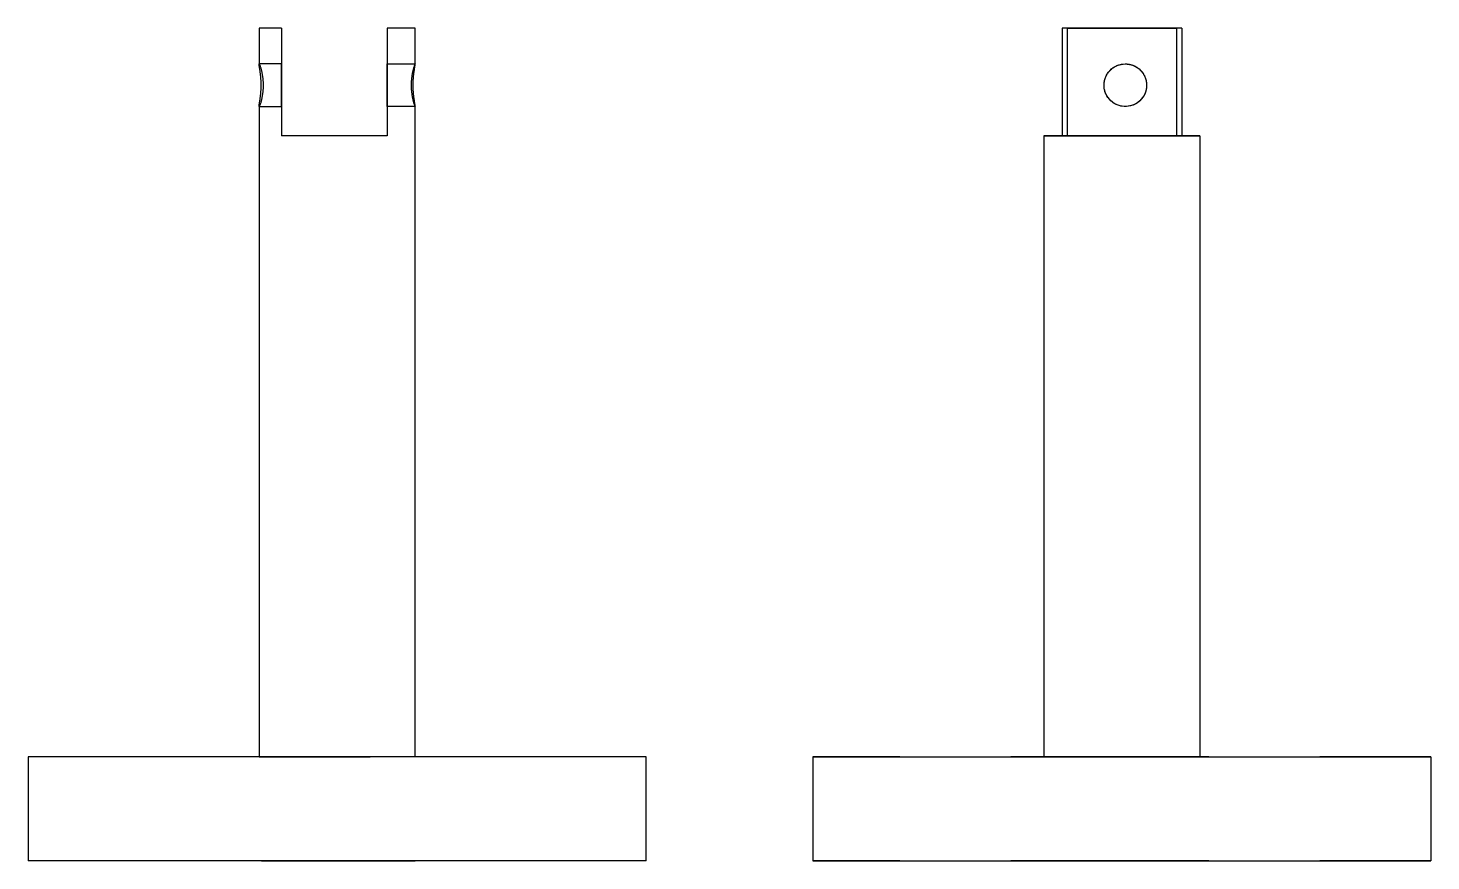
# Model space of a CAD drawing. Extents: x 0 to 1.26, y 0 to 1.46.
# Drawn here: x 0 to 1.264, y 0.707 to 1.457 of the extents above; entities that cross this region are included whole.
import ezdxf

# ---------------------------------------------------------------- set-up
doc = ezdxf.new("R2010")
doc.units = 0
doc.linetypes.add('HIDDEN', pattern=[0.037501, 0.025013, -0.012488])
for name, color, linetype in [('FRONT', 7, 'CONTINUOUS'), ('FRONT_HID', 7, 'HIDDEN'), ('LEFT', 7, 'CONTINUOUS'), ('LEFT_HID', 7, 'HIDDEN')]:
    doc.layers.add(name, color=color, linetype=linetype)

msp = doc.modelspace()

# ---------------------------------------------------------------- linework, layer by layer
at = {"layer": 'FRONT'}
for p, q in [((0.228164, 1.456655), (0.208101, 1.456655)), ((0.208101, 1.456655), (0.208101, 1.42411)), ((0.228164, 1.456655), (0.228164, 1.359749)), ((0.323579, 1.456655), (0.323579, 1.359749)), ((0.348726, 1.456655), (0.323579, 1.456655)), ((0.348726, 1.42411), (0.348726, 1.456655)), ((0.208148, 1.423508), (0.208101, 1.42411)), ((0.208227, 1.422908), (0.208148, 1.423508)), ((0.208318, 1.422311), (0.208227, 1.422908)), ((0.208412, 1.421714), (0.208318, 1.422311)), ((0.208508, 1.421117), (0.208412, 1.421714)), ((0.208604, 1.42052), (0.208508, 1.421117)), ((0.208699, 1.419923), (0.208604, 1.42052)), ((0.208792, 1.419326), (0.208699, 1.419923)), ((0.208883, 1.418729), (0.208792, 1.419326)), ((0.208971, 1.418131), (0.208883, 1.418729)), ((0.209056, 1.417532), (0.208971, 1.418131)), ((0.209138, 1.416934), (0.209056, 1.417532)), ((0.209217, 1.416334), (0.209138, 1.416934)), ((0.209293, 1.415735), (0.209217, 1.416334)), ((0.209365, 1.415135), (0.209293, 1.415735)), ((0.228164, 1.386004), (0.228164, 1.424367)), ((0.347463, 1.415135), (0.347535, 1.415735)), ((0.347535, 1.415735), (0.34761, 1.416334)), ((0.34761, 1.416334), (0.347689, 1.416934)), ((0.347689, 1.416934), (0.347772, 1.417532)), ((0.347772, 1.417532), (0.347857, 1.418131)), ((0.347857, 1.418131), (0.347945, 1.418729)), ((0.347945, 1.418729), (0.348036, 1.419326)), ((0.348036, 1.419326), (0.348129, 1.419923)), ((0.348129, 1.419923), (0.348224, 1.42052)), ((0.348224, 1.42052), (0.34832, 1.421117)), ((0.34832, 1.421117), (0.348416, 1.421714)), ((0.348416, 1.421714), (0.34851, 1.422311)), ((0.34851, 1.422311), (0.3486, 1.422908)), ((0.3486, 1.422908), (0.34868, 1.423508)), ((0.34868, 1.423508), (0.348726, 1.42411)), ((0.209433, 1.414534), (0.209365, 1.415135)), ((0.209497, 1.413933), (0.209433, 1.414534)), ((0.209557, 1.413332), (0.209497, 1.413933)), ((0.209614, 1.41273), (0.209557, 1.413332)), ((0.209666, 1.412128), (0.209614, 1.41273)), ((0.209714, 1.411525), (0.209666, 1.412128)), ((0.209758, 1.410923), (0.209714, 1.411525)), ((0.209798, 1.410319), (0.209758, 1.410923)), ((0.209833, 1.409716), (0.209798, 1.410319)), ((0.209864, 1.409112), (0.209833, 1.409716)), ((0.209891, 1.408509), (0.209864, 1.409112)), ((0.209913, 1.407905), (0.209891, 1.408509)), ((0.209931, 1.407301), (0.209913, 1.407905)), ((0.209913, 1.402466), (0.209931, 1.40307)), ((0.209944, 1.406696), (0.209931, 1.407301)), ((0.209931, 1.40307), (0.209944, 1.403674)), ((0.209953, 1.406092), (0.209944, 1.406696)), ((0.209944, 1.403674), (0.209953, 1.404279)), ((0.209957, 1.405488), (0.209953, 1.406092)), ((0.209953, 1.404279), (0.209957, 1.404883)), ((0.209957, 1.404883), (0.209957, 1.405488)), ((0.34687, 1.405488), (0.346875, 1.406092)), ((0.34687, 1.404883), (0.34687, 1.405488)), ((0.346875, 1.404279), (0.34687, 1.404883)), ((0.346875, 1.406092), (0.346884, 1.406696)), ((0.346884, 1.403674), (0.346875, 1.404279)), ((0.346884, 1.406696), (0.346897, 1.407301)), ((0.346897, 1.40307), (0.346884, 1.403674)), ((0.346897, 1.407301), (0.346915, 1.407905)), ((0.346915, 1.402466), (0.346897, 1.40307)), ((0.346915, 1.407905), (0.346937, 1.408509)), ((0.346937, 1.408509), (0.346964, 1.409112)), ((0.346964, 1.409112), (0.346995, 1.409716)), ((0.346995, 1.409716), (0.34703, 1.410319)), ((0.34703, 1.410319), (0.34707, 1.410923)), ((0.34707, 1.410923), (0.347114, 1.411525)), ((0.347114, 1.411525), (0.347162, 1.412128)), ((0.347162, 1.412128), (0.347214, 1.41273)), ((0.347214, 1.41273), (0.34727, 1.413332)), ((0.34727, 1.413332), (0.347331, 1.413933)), ((0.347331, 1.413933), (0.347395, 1.414534)), ((0.347395, 1.414534), (0.347463, 1.415135)), ((0.208604, 1.38985), (0.208699, 1.390447)), ((0.208699, 1.390447), (0.208792, 1.391044)), ((0.208792, 1.391044), (0.208883, 1.391642)), ((0.208883, 1.391642), (0.208971, 1.39224)), ((0.208971, 1.39224), (0.209056, 1.392838)), ((0.209056, 1.392838), (0.209138, 1.393437)), ((0.209138, 1.393437), (0.209217, 1.394036)), ((0.209217, 1.394036), (0.209293, 1.394636)), ((0.209293, 1.394636), (0.209365, 1.395236)), ((0.209365, 1.395236), (0.209433, 1.395837)), ((0.209433, 1.395837), (0.209497, 1.396438)), ((0.209497, 1.396438), (0.209557, 1.397039)), ((0.209557, 1.397039), (0.209614, 1.397641)), ((0.209614, 1.397641), (0.209666, 1.398243)), ((0.209666, 1.398243), (0.209714, 1.398845)), ((0.209714, 1.398845), (0.209758, 1.399448)), ((0.209758, 1.399448), (0.209798, 1.400051)), ((0.209798, 1.400051), (0.209833, 1.400655)), ((0.209833, 1.400655), (0.209864, 1.401258)), ((0.209864, 1.401258), (0.209891, 1.401862)), ((0.209891, 1.401862), (0.209913, 1.402466)), ((0.346937, 1.401862), (0.346915, 1.402466)), ((0.346964, 1.401258), (0.346937, 1.401862)), ((0.346995, 1.400655), (0.346964, 1.401258)), ((0.34703, 1.400051), (0.346995, 1.400655)), ((0.34707, 1.399448), (0.34703, 1.400051)), ((0.347114, 1.398845), (0.34707, 1.399448)), ((0.347162, 1.398243), (0.347114, 1.398845)), ((0.347214, 1.397641), (0.347162, 1.398243)), ((0.34727, 1.397039), (0.347214, 1.397641)), ((0.347331, 1.396438), (0.34727, 1.397039)), ((0.347395, 1.395837), (0.347331, 1.396438)), ((0.347463, 1.395236), (0.347395, 1.395837)), ((0.347535, 1.394636), (0.347463, 1.395236)), ((0.34761, 1.394036), (0.347535, 1.394636)), ((0.347689, 1.393437), (0.34761, 1.394036)), ((0.347772, 1.392838), (0.347689, 1.393437)), ((0.347857, 1.39224), (0.347772, 1.392838)), ((0.347945, 1.391642), (0.347857, 1.39224)), ((0.348036, 1.391044), (0.347945, 1.391642)), ((0.348129, 1.390447), (0.348036, 1.391044)), ((0.348224, 1.38985), (0.348129, 1.390447)), ((0.208101, 1.386261), (0.208148, 1.386863)), ((0.208101, 1.386261), (0.208101, 0.800405)), ((0.208148, 1.386863), (0.208227, 1.387462)), ((0.208227, 1.387462), (0.208318, 1.38806)), ((0.208318, 1.38806), (0.208412, 1.388657)), ((0.208412, 1.388657), (0.208508, 1.389254)), ((0.208508, 1.389254), (0.208604, 1.38985)), ((0.228164, 1.386004), (0.228164, 1.359749)), ((0.34832, 1.389254), (0.348224, 1.38985)), ((0.348416, 1.388657), (0.34832, 1.389254)), ((0.34851, 1.38806), (0.348416, 1.388657)), ((0.3486, 1.387462), (0.34851, 1.38806)), ((0.34868, 1.386863), (0.3486, 1.387462)), ((0.348726, 1.386261), (0.34868, 1.386863)), ((0.348726, 0.800405), (0.348726, 1.386261)), ((0.323579, 1.359749), (0.228164, 1.359749)), ((0.556828, 0.800405), (0, 0.800405)), ((0, 0.800405), (0, 0.706655)), ((0.556828, 0.706655), (0.556828, 0.800405)), ((0.556828, 0.706655), (0, 0.706655))]:
    msp.add_line(p, q, dxfattribs=at)
at = {"layer": 'FRONT_HID', "linetype": 'HIDDEN'}
for p, q in [((0.228164, 1.456655), (0.228164, 1.386004)), ((0.208101, 1.42411), (0.208171, 1.424367)), ((0.208171, 1.424367), (0.208506, 1.423855)), ((0.228164, 1.424367), (0.208171, 1.424367)), ((0.208506, 1.423855), (0.208746, 1.423278)), ((0.208746, 1.423278), (0.208962, 1.422692)), ((0.208962, 1.422692), (0.209164, 1.422101)), ((0.209164, 1.422101), (0.209353, 1.421506)), ((0.209353, 1.421506), (0.209534, 1.420908)), ((0.209534, 1.420908), (0.209705, 1.420307)), ((0.209705, 1.420307), (0.209869, 1.419704)), ((0.209869, 1.419704), (0.210025, 1.4191)), ((0.210025, 1.4191), (0.210174, 1.418493)), ((0.210174, 1.418493), (0.210316, 1.417885)), ((0.210316, 1.417885), (0.210451, 1.417275)), ((0.210451, 1.417275), (0.210579, 1.416663)), ((0.210579, 1.416663), (0.2107, 1.416051)), ((0.2107, 1.416051), (0.210815, 1.415437)), ((0.210815, 1.415437), (0.210922, 1.414821)), ((0.323579, 1.424367), (0.348657, 1.424367)), ((0.323579, 1.424367), (0.323579, 1.386004)), ((0.323579, 1.386004), (0.323579, 1.424367)), ((0.346013, 1.415437), (0.345905, 1.414821)), ((0.346128, 1.416051), (0.346013, 1.415437)), ((0.346249, 1.416663), (0.346128, 1.416051)), ((0.346377, 1.417275), (0.346249, 1.416663)), ((0.346512, 1.417885), (0.346377, 1.417275)), ((0.346654, 1.418493), (0.346512, 1.417885)), ((0.346803, 1.4191), (0.346654, 1.418493)), ((0.346959, 1.419704), (0.346803, 1.4191)), ((0.347122, 1.420307), (0.346959, 1.419704)), ((0.347294, 1.420908), (0.347122, 1.420307)), ((0.347474, 1.421506), (0.347294, 1.420908)), ((0.347664, 1.422101), (0.347474, 1.421506)), ((0.347865, 1.422692), (0.347664, 1.422101)), ((0.348081, 1.423278), (0.347865, 1.422692)), ((0.348321, 1.423855), (0.348081, 1.423278)), ((0.348657, 1.424367), (0.348321, 1.423855)), ((0.348726, 1.42411), (0.348657, 1.424367)), ((0.210922, 1.414821), (0.211024, 1.414205)), ((0.211024, 1.414205), (0.211118, 1.413588)), ((0.211118, 1.413588), (0.211206, 1.412969)), ((0.211206, 1.412969), (0.211287, 1.41235)), ((0.211287, 1.41235), (0.211362, 1.41173)), ((0.211362, 1.41173), (0.211429, 1.411109)), ((0.211429, 1.411109), (0.21149, 1.410487)), ((0.21149, 1.410487), (0.211545, 1.409865)), ((0.211545, 1.409865), (0.211592, 1.409242)), ((0.211592, 1.409242), (0.211633, 1.408619)), ((0.211633, 1.408619), (0.211667, 1.407995)), ((0.211667, 1.407995), (0.211694, 1.407371)), ((0.211694, 1.403), (0.211667, 1.402376)), ((0.211694, 1.407371), (0.211714, 1.406747)), ((0.211714, 1.403624), (0.211694, 1.403)), ((0.211714, 1.406747), (0.211728, 1.406122)), ((0.211728, 1.404248), (0.211714, 1.403624)), ((0.211728, 1.406122), (0.211735, 1.405498)), ((0.211735, 1.404873), (0.211728, 1.404248)), ((0.211735, 1.405498), (0.211735, 1.404873)), ((0.3451, 1.406122), (0.345093, 1.405498)), ((0.345093, 1.405498), (0.345093, 1.404873)), ((0.345093, 1.404873), (0.3451, 1.404248)), ((0.345113, 1.406747), (0.3451, 1.406122)), ((0.3451, 1.404248), (0.345113, 1.403624)), ((0.345134, 1.407371), (0.345113, 1.406747)), ((0.345113, 1.403624), (0.345134, 1.403)), ((0.345161, 1.407995), (0.345134, 1.407371)), ((0.345134, 1.403), (0.345161, 1.402376)), ((0.345195, 1.408619), (0.345161, 1.407995)), ((0.345236, 1.409242), (0.345195, 1.408619)), ((0.345283, 1.409865), (0.345236, 1.409242)), ((0.345337, 1.410487), (0.345283, 1.409865)), ((0.345398, 1.411109), (0.345337, 1.410487)), ((0.345466, 1.41173), (0.345398, 1.411109)), ((0.345541, 1.41235), (0.345466, 1.41173)), ((0.345622, 1.412969), (0.345541, 1.41235)), ((0.34571, 1.413588), (0.345622, 1.412969)), ((0.345804, 1.414205), (0.34571, 1.413588)), ((0.345905, 1.414821), (0.345804, 1.414205)), ((0.209705, 1.390064), (0.209534, 1.389463)), ((0.209869, 1.390666), (0.209705, 1.390064)), ((0.210025, 1.391271), (0.209869, 1.390666)), ((0.210174, 1.391878), (0.210025, 1.391271)), ((0.210316, 1.392486), (0.210174, 1.391878)), ((0.210451, 1.393096), (0.210316, 1.392486)), ((0.210579, 1.393707), (0.210451, 1.393096)), ((0.2107, 1.39432), (0.210579, 1.393707)), ((0.210815, 1.394934), (0.2107, 1.39432)), ((0.210922, 1.395549), (0.210815, 1.394934)), ((0.211024, 1.396166), (0.210922, 1.395549)), ((0.211118, 1.396783), (0.211024, 1.396166)), ((0.211206, 1.397402), (0.211118, 1.396783)), ((0.211287, 1.398021), (0.211206, 1.397402)), ((0.211362, 1.398641), (0.211287, 1.398021)), ((0.211429, 1.399262), (0.211362, 1.398641)), ((0.21149, 1.399884), (0.211429, 1.399262)), ((0.211545, 1.400506), (0.21149, 1.399884)), ((0.211592, 1.401129), (0.211545, 1.400506)), ((0.211633, 1.401752), (0.211592, 1.401129)), ((0.211667, 1.402376), (0.211633, 1.401752)), ((0.345161, 1.402376), (0.345195, 1.401752)), ((0.345195, 1.401752), (0.345236, 1.401129)), ((0.345236, 1.401129), (0.345283, 1.400506)), ((0.345283, 1.400506), (0.345337, 1.399884)), ((0.345337, 1.399884), (0.345398, 1.399262)), ((0.345398, 1.399262), (0.345466, 1.398641)), ((0.345466, 1.398641), (0.345541, 1.398021)), ((0.345541, 1.398021), (0.345622, 1.397402)), ((0.345622, 1.397402), (0.34571, 1.396783)), ((0.34571, 1.396783), (0.345804, 1.396166)), ((0.345804, 1.396166), (0.345905, 1.395549)), ((0.345905, 1.395549), (0.346013, 1.394934)), ((0.346013, 1.394934), (0.346128, 1.39432)), ((0.346128, 1.39432), (0.346249, 1.393707)), ((0.346249, 1.393707), (0.346377, 1.393096)), ((0.346377, 1.393096), (0.346512, 1.392486)), ((0.346512, 1.392486), (0.346654, 1.391878)), ((0.346654, 1.391878), (0.346803, 1.391271)), ((0.346803, 1.391271), (0.346959, 1.390666)), ((0.346959, 1.390666), (0.347122, 1.390064)), ((0.347122, 1.390064), (0.347294, 1.389463)), ((0.208171, 1.386004), (0.208101, 1.386261)), ((0.208506, 1.386516), (0.208171, 1.386004)), ((0.208171, 1.386004), (0.228164, 1.386004)), ((0.208746, 1.387092), (0.208506, 1.386516)), ((0.208962, 1.387679), (0.208746, 1.387092)), ((0.209164, 1.38827), (0.208962, 1.387679)), ((0.209353, 1.388865), (0.209164, 1.38827)), ((0.209534, 1.389463), (0.209353, 1.388865)), ((0.348657, 1.386004), (0.323579, 1.386004)), ((0.347294, 1.389463), (0.347474, 1.388865)), ((0.347474, 1.388865), (0.347664, 1.38827)), ((0.347664, 1.38827), (0.347865, 1.387679)), ((0.347865, 1.387679), (0.348081, 1.387092)), ((0.348081, 1.387092), (0.348321, 1.386516)), ((0.348321, 1.386516), (0.348657, 1.386004)), ((0.348657, 1.386004), (0.348726, 1.386261)), ((0.348726, 0.800405), (0.208101, 0.800405)), ((0.208101, 0.800405), (0.348726, 0.800405)), ((0.214798, 0.706655), (0.210334, 0.706655)), ((0.210334, 0.706655), (0.214798, 0.706655)), ((0.219262, 0.706655), (0.214798, 0.706655)), ((0.214798, 0.706655), (0.219262, 0.706655)), ((0.223726, 0.706655), (0.219262, 0.706655)), ((0.219262, 0.706655), (0.223726, 0.706655)), ((0.228191, 0.706655), (0.223726, 0.706655)), ((0.223726, 0.706655), (0.228191, 0.706655)), ((0.232655, 0.706655), (0.228191, 0.706655)), ((0.228191, 0.706655), (0.232655, 0.706655)), ((0.237119, 0.706655), (0.232655, 0.706655)), ((0.232655, 0.706655), (0.237119, 0.706655)), ((0.241584, 0.706655), (0.237119, 0.706655)), ((0.237119, 0.706655), (0.241584, 0.706655)), ((0.246048, 0.706655), (0.241584, 0.706655)), ((0.241584, 0.706655), (0.246048, 0.706655)), ((0.250512, 0.706655), (0.246048, 0.706655)), ((0.246048, 0.706655), (0.250512, 0.706655)), ((0.254976, 0.706655), (0.250512, 0.706655)), ((0.250512, 0.706655), (0.254976, 0.706655)), ((0.259441, 0.706655), (0.254976, 0.706655)), ((0.254976, 0.706655), (0.259441, 0.706655)), ((0.263905, 0.706655), (0.259441, 0.706655)), ((0.259441, 0.706655), (0.263905, 0.706655)), ((0.268369, 0.706655), (0.263905, 0.706655)), ((0.263905, 0.706655), (0.268369, 0.706655)), ((0.272834, 0.706655), (0.268369, 0.706655)), ((0.268369, 0.706655), (0.272834, 0.706655)), ((0.277298, 0.706655), (0.272834, 0.706655)), ((0.272834, 0.706655), (0.277298, 0.706655)), ((0.281762, 0.706655), (0.277298, 0.706655)), ((0.277298, 0.706655), (0.281762, 0.706655)), ((0.286226, 0.706655), (0.281762, 0.706655)), ((0.281762, 0.706655), (0.286226, 0.706655)), ((0.290691, 0.706655), (0.286226, 0.706655)), ((0.286226, 0.706655), (0.290691, 0.706655)), ((0.295155, 0.706655), (0.290691, 0.706655)), ((0.290691, 0.706655), (0.295155, 0.706655)), ((0.299619, 0.706655), (0.295155, 0.706655)), ((0.295155, 0.706655), (0.299619, 0.706655)), ((0.304084, 0.706655), (0.299619, 0.706655)), ((0.299619, 0.706655), (0.304084, 0.706655)), ((0.308548, 0.706655), (0.304084, 0.706655)), ((0.304084, 0.706655), (0.308548, 0.706655)), ((0.313012, 0.706655), (0.308548, 0.706655)), ((0.308548, 0.706655), (0.313012, 0.706655)), ((0.317476, 0.706655), (0.313012, 0.706655)), ((0.313012, 0.706655), (0.317476, 0.706655)), ((0.321941, 0.706655), (0.317476, 0.706655)), ((0.317476, 0.706655), (0.321941, 0.706655)), ((0.326405, 0.706655), (0.321941, 0.706655)), ((0.321941, 0.706655), (0.326405, 0.706655)), ((0.330869, 0.706655), (0.326405, 0.706655)), ((0.326405, 0.706655), (0.330869, 0.706655)), ((0.335334, 0.706655), (0.330869, 0.706655)), ((0.330869, 0.706655), (0.335334, 0.706655)), ((0.339798, 0.706655), (0.335334, 0.706655)), ((0.335334, 0.706655), (0.339798, 0.706655)), ((0.344262, 0.706655), (0.339798, 0.706655)), ((0.339798, 0.706655), (0.344262, 0.706655)), ((0.348726, 0.706655), (0.344262, 0.706655)), ((0.344262, 0.706655), (0.348726, 0.706655))]:
    msp.add_line(p, q, dxfattribs=at)
at = {"layer": 'LEFT'}
for p, q in [((0.931354, 1.456655), (0.931354, 1.359749)), ((0.93606, 1.456655), (0.931354, 1.456655)), ((0.93606, 1.456655), (1.034423, 1.456655)), ((0.93606, 1.456655), (0.93606, 1.359749)), ((1.034423, 1.456655), (1.034423, 1.359749)), ((1.03913, 1.456655), (1.034423, 1.456655)), ((1.03913, 1.456655), (1.03913, 1.359749)), ((0.971303, 1.413936), (0.97226, 1.415592)), ((0.971969, 1.415127), (0.972426, 1.415845)), ((0.97226, 1.415592), (0.973376, 1.417145)), ((0.972426, 1.415845), (0.972914, 1.416542)), ((0.972914, 1.416542), (0.973433, 1.417216)), ((0.973376, 1.417145), (0.974641, 1.418579)), ((0.973433, 1.417216), (0.973981, 1.417866)), ((0.973981, 1.417866), (0.974557, 1.418492)), ((0.974557, 1.418492), (0.975161, 1.419092)), ((0.974641, 1.418579), (0.976043, 1.419879)), ((0.975161, 1.419092), (0.975791, 1.419664)), ((0.975791, 1.419664), (0.976445, 1.420208)), ((0.976043, 1.419879), (0.977567, 1.421034)), ((0.976445, 1.420208), (0.977123, 1.420722)), ((0.977123, 1.420722), (0.977823, 1.421205)), ((0.977567, 1.421034), (0.979199, 1.422031)), ((0.977823, 1.421205), (0.978543, 1.421657)), ((0.978543, 1.421657), (0.979284, 1.422077)), ((0.979199, 1.422031), (0.980922, 1.422861)), ((0.979284, 1.422077), (0.980041, 1.422463)), ((0.980041, 1.422463), (0.980816, 1.422816)), ((0.980816, 1.422816), (0.981605, 1.423134)), ((0.980922, 1.422861), (0.982719, 1.423515)), ((0.981605, 1.423134), (0.982408, 1.423416)), ((0.982408, 1.423416), (0.983222, 1.423663)), ((0.982719, 1.423515), (0.984572, 1.423987)), ((0.983222, 1.423663), (0.984046, 1.423873)), ((0.984046, 1.423873), (0.984879, 1.424046)), ((0.984572, 1.423987), (0.986463, 1.424272)), ((0.986463, 1.424272), (0.988373, 1.424367)), ((0.988373, 1.424367), (0.990283, 1.424272)), ((0.990283, 1.424272), (0.992174, 1.423987)), ((0.992174, 1.423987), (0.994027, 1.423515)), ((0.994027, 1.423515), (0.995824, 1.422861)), ((0.995824, 1.422861), (0.997547, 1.422031)), ((0.997547, 1.422031), (0.999178, 1.421034)), ((0.999178, 1.421034), (1.000703, 1.419879)), ((1.000703, 1.419879), (1.002104, 1.418579)), ((1.002104, 1.418579), (1.00337, 1.417145)), ((1.00337, 1.417145), (1.004486, 1.415592)), ((1.004486, 1.415592), (1.005442, 1.413936)), ((0.969193, 1.405427), (0.969222, 1.406277)), ((0.969201, 1.404576), (0.969193, 1.405427)), ((0.969197, 1.404707), (0.969245, 1.406619)), ((0.96934, 1.4028), (0.969197, 1.404707)), ((0.969247, 1.403726), (0.969201, 1.404576)), ((0.969222, 1.406277), (0.969289, 1.407125)), ((0.969245, 1.406619), (0.969482, 1.408516)), ((0.96933, 1.40288), (0.969247, 1.403726)), ((0.969289, 1.407125), (0.969394, 1.407969)), ((0.969451, 1.402038), (0.96933, 1.40288)), ((0.969672, 1.400917), (0.96934, 1.4028)), ((0.969394, 1.407969), (0.969536, 1.408808)), ((0.969482, 1.408516), (0.969908, 1.410381)), ((0.969536, 1.408808), (0.969715, 1.40964)), ((0.969715, 1.40964), (0.969931, 1.410463)), ((0.969908, 1.410381), (0.970517, 1.412193)), ((0.969931, 1.410463), (0.970183, 1.411275)), ((0.970183, 1.411275), (0.970471, 1.412076)), ((0.970471, 1.412076), (0.970795, 1.412863)), ((0.970517, 1.412193), (0.971303, 1.413936)), ((0.970795, 1.412863), (0.971152, 1.413635)), ((0.971152, 1.413635), (0.971544, 1.41439)), ((0.971544, 1.41439), (0.971969, 1.415127)), ((1.005442, 1.413936), (1.006229, 1.412193)), ((1.006229, 1.412193), (1.006838, 1.410381)), ((1.006838, 1.410381), (1.007263, 1.408516)), ((1.007406, 1.4028), (1.007074, 1.400917)), ((1.007263, 1.408516), (1.007501, 1.406619)), ((1.007335, 1.408081), (1.007551, 1.404791)), ((1.007549, 1.404707), (1.007406, 1.4028)), ((1.007501, 1.406619), (1.007549, 1.404707)), ((0.969609, 1.401202), (0.969451, 1.402038)), ((0.969804, 1.400374), (0.969609, 1.401202)), ((0.97019, 1.399076), (0.969672, 1.400917)), ((0.970036, 1.399555), (0.969804, 1.400374)), ((0.970304, 1.398747), (0.970036, 1.399555)), ((0.970888, 1.397296), (0.97019, 1.399076)), ((0.970607, 1.397953), (0.970304, 1.398747)), ((0.970945, 1.397172), (0.970607, 1.397953)), ((0.971761, 1.395594), (0.970888, 1.397296)), ((0.971318, 1.396407), (0.970945, 1.397172)), ((0.971724, 1.395659), (0.971318, 1.396407)), ((0.972162, 1.39493), (0.971724, 1.395659)), ((0.972798, 1.393988), (0.971761, 1.395594)), ((0.972633, 1.394222), (0.972162, 1.39493)), ((0.973135, 1.393535), (0.972633, 1.394222)), ((0.973991, 1.392493), (0.972798, 1.393988)), ((0.973666, 1.39287), (0.973135, 1.393535)), ((0.974227, 1.39223), (0.973666, 1.39287)), ((0.975326, 1.391124), (0.973991, 1.392493)), ((0.974815, 1.391616), (0.974227, 1.39223)), ((0.97543, 1.391028), (0.974815, 1.391616)), ((0.976791, 1.389895), (0.975326, 1.391124)), ((0.976071, 1.390468), (0.97543, 1.391028)), ((0.976735, 1.389937), (0.976071, 1.390468)), ((1.00142, 1.391124), (0.999955, 1.389895)), ((1.000154, 1.390048), (1.000057, 1.389973)), ((1.00025, 1.390123), (1.000154, 1.390048)), ((1.000346, 1.3902), (1.00025, 1.390123)), ((1.000442, 1.390276), (1.000346, 1.3902)), ((1.000537, 1.390354), (1.000442, 1.390276)), ((1.000632, 1.390432), (1.000537, 1.390354)), ((1.000726, 1.390511), (1.000632, 1.390432)), ((1.000819, 1.39059), (1.000726, 1.390511)), ((1.000913, 1.39067), (1.000819, 1.39059)), ((1.001005, 1.390751), (1.000913, 1.39067)), ((1.001097, 1.390832), (1.001005, 1.390751)), ((1.001189, 1.390913), (1.001097, 1.390832)), ((1.00128, 1.390996), (1.001189, 1.390913)), ((1.00137, 1.391078), (1.00128, 1.390996)), ((1.00146, 1.391162), (1.00137, 1.391078)), ((1.002755, 1.392493), (1.00142, 1.391124)), ((1.00155, 1.391246), (1.00146, 1.391162)), ((1.001639, 1.39133), (1.00155, 1.391246)), ((1.001727, 1.391416), (1.001639, 1.39133)), ((1.001815, 1.391501), (1.001727, 1.391416)), ((1.001902, 1.391588), (1.001815, 1.391501)), ((1.001989, 1.391674), (1.001902, 1.391588)), ((1.002075, 1.391762), (1.001989, 1.391674)), ((1.002161, 1.39185), (1.002075, 1.391762)), ((1.002246, 1.391938), (1.002161, 1.39185)), ((1.00233, 1.392027), (1.002246, 1.391938)), ((1.002414, 1.392117), (1.00233, 1.392027)), ((1.002497, 1.392207), (1.002414, 1.392117)), ((1.00258, 1.392297), (1.002497, 1.392207)), ((1.002662, 1.392389), (1.00258, 1.392297)), ((1.002744, 1.39248), (1.002662, 1.392389)), ((1.002825, 1.392572), (1.002744, 1.39248)), ((1.003947, 1.393988), (1.002755, 1.392493)), ((1.002905, 1.392665), (1.002825, 1.392572)), ((1.002985, 1.392758), (1.002905, 1.392665)), ((1.003064, 1.392852), (1.002985, 1.392758)), ((1.003143, 1.392946), (1.003064, 1.392852)), ((1.003221, 1.393041), (1.003143, 1.392946)), ((1.003298, 1.393136), (1.003221, 1.393041)), ((1.003375, 1.393232), (1.003298, 1.393136)), ((1.003451, 1.393328), (1.003375, 1.393232)), ((1.003527, 1.393425), (1.003451, 1.393328)), ((1.003601, 1.393522), (1.003527, 1.393425)), ((1.003676, 1.39362), (1.003601, 1.393522)), ((1.003749, 1.393718), (1.003676, 1.39362)), ((1.003822, 1.393816), (1.003749, 1.393718)), ((1.003895, 1.393916), (1.003822, 1.393816)), ((1.003967, 1.394015), (1.003895, 1.393916)), ((1.004985, 1.395594), (1.003947, 1.393988)), ((1.004038, 1.394115), (1.003967, 1.394015)), ((1.004108, 1.394215), (1.004038, 1.394115)), ((1.004178, 1.394316), (1.004108, 1.394215)), ((1.004247, 1.394418), (1.004178, 1.394316)), ((1.004316, 1.394519), (1.004247, 1.394418)), ((1.004384, 1.394622), (1.004316, 1.394519)), ((1.004451, 1.394724), (1.004384, 1.394622)), ((1.004518, 1.394827), (1.004451, 1.394724)), ((1.004584, 1.394931), (1.004518, 1.394827)), ((1.005857, 1.397296), (1.004985, 1.395594)), ((1.006556, 1.399076), (1.005857, 1.397296)), ((1.007074, 1.400917), (1.006556, 1.399076)), ((0.977423, 1.389436), (0.976735, 1.389937)), ((0.978371, 1.388818), (0.976791, 1.389895)), ((0.978132, 1.388966), (0.977423, 1.389436)), ((0.978861, 1.388528), (0.978132, 1.388966)), ((0.98005, 1.387903), (0.978371, 1.388818)), ((0.979609, 1.388122), (0.978861, 1.388528)), ((0.980375, 1.387751), (0.979609, 1.388122)), ((0.981812, 1.38716), (0.98005, 1.387903)), ((0.981156, 1.387413), (0.980375, 1.387751)), ((0.981951, 1.387111), (0.981156, 1.387413)), ((0.98364, 1.386597), (0.981812, 1.38716)), ((0.982758, 1.386844), (0.981951, 1.387111)), ((0.983577, 1.386613), (0.982758, 1.386844)), ((0.984406, 1.386418), (0.983577, 1.386613)), ((0.985514, 1.386218), (0.98364, 1.386597)), ((0.985242, 1.386261), (0.984406, 1.386418)), ((0.987417, 1.386027), (0.985514, 1.386218)), ((0.989329, 1.386027), (0.987417, 1.386027)), ((0.990931, 1.386175), (0.989175, 1.38602)), ((0.991232, 1.386218), (0.989329, 1.386027)), ((0.993106, 1.386597), (0.991232, 1.386218)), ((0.994933, 1.38716), (0.993106, 1.386597)), ((0.996695, 1.387903), (0.994933, 1.38716)), ((0.997582, 1.388359), (0.995435, 1.387351)), ((0.998375, 1.388818), (0.996695, 1.387903)), ((0.999955, 1.389895), (0.998375, 1.388818)), ((0.999364, 1.389465), (0.999263, 1.389395)), ((0.999464, 1.389535), (0.999364, 1.389465)), ((0.999564, 1.389607), (0.999464, 1.389535)), ((0.999664, 1.389679), (0.999564, 1.389607)), ((0.999763, 1.389751), (0.999664, 1.389679)), ((0.999861, 1.389824), (0.999763, 1.389751)), ((0.999959, 1.389898), (0.999861, 1.389824)), ((1.000057, 1.389973), (0.999959, 1.389898)), ((0.914929, 1.359749), (0.93606, 1.359749)), ((0.914929, 1.359749), (0.914929, 0.800405)), ((0.93606, 1.359749), (0.931354, 1.359749)), ((1.034423, 1.359749), (1.055554, 1.359749)), ((1.03913, 1.359749), (1.034423, 1.359749)), ((1.055554, 1.359749), (1.055554, 0.800405)), ((0.706828, 0.800405), (1.263656, 0.800405)), ((0.706828, 0.800405), (0.706828, 0.706655)), ((1.263656, 0.800405), (1.263656, 0.706655)), ((0.706828, 0.706655), (1.263656, 0.706655))]:
    msp.add_line(p, q, dxfattribs=at)
at = {"layer": 'LEFT_HID', "linetype": 'HIDDEN'}
for p, q in [((0.985242, 1.456655), (0.931354, 1.456655)), ((1.03913, 1.456655), (0.985242, 1.456655)), ((0.984879, 1.424046), (0.985242, 1.42411)), ((0.985242, 1.42411), (0.988373, 1.424367)), ((0.988373, 1.424367), (0.988805, 1.424362)), ((0.988805, 1.424362), (0.989237, 1.424348)), ((0.989237, 1.424348), (0.989668, 1.424323)), ((0.989668, 1.424323), (0.990099, 1.424289)), ((0.990099, 1.424289), (0.990529, 1.424246)), ((0.990529, 1.424246), (0.990958, 1.424192)), ((0.990958, 1.424192), (0.991385, 1.424129)), ((0.991385, 1.424129), (0.991811, 1.424056)), ((0.991811, 1.424056), (0.992235, 1.423974)), ((0.992235, 1.423974), (0.992658, 1.423882)), ((0.992658, 1.423882), (0.993078, 1.423781)), ((0.993078, 1.423781), (0.993495, 1.42367)), ((0.993495, 1.42367), (0.993911, 1.42355)), ((0.993911, 1.42355), (0.994323, 1.423421)), ((0.994323, 1.423421), (0.994732, 1.423282)), ((0.994732, 1.423282), (0.995138, 1.423134)), ((0.995138, 1.423134), (0.995541, 1.422978)), ((0.995541, 1.422978), (0.99594, 1.422812)), ((0.99594, 1.422812), (0.996335, 1.422637)), ((0.996335, 1.422637), (0.996726, 1.422453)), ((0.996726, 1.422453), (0.997113, 1.42226)), ((0.997113, 1.42226), (0.997495, 1.422059)), ((0.997495, 1.422059), (0.997873, 1.421849)), ((0.997873, 1.421849), (0.998246, 1.421631)), ((0.998246, 1.421631), (0.998614, 1.421404)), ((0.998614, 1.421404), (0.998977, 1.42117)), ((0.998977, 1.42117), (0.999334, 1.420927)), ((0.999334, 1.420927), (0.999686, 1.420676)), ((0.999686, 1.420676), (1.000032, 1.420417)), ((1.000032, 1.420417), (1.000372, 1.420151)), ((1.000372, 1.420151), (1.000706, 1.419876)), ((1.000706, 1.419876), (1.001034, 1.419595)), ((1.001034, 1.419595), (1.001355, 1.419306)), ((1.001355, 1.419306), (1.00167, 1.41901)), ((1.00167, 1.41901), (1.001978, 1.418707)), ((1.001978, 1.418707), (1.002279, 1.418397)), ((1.002279, 1.418397), (1.002573, 1.41808)), ((1.002573, 1.41808), (1.00286, 1.417757)), ((1.00286, 1.417757), (1.00314, 1.417428)), ((1.00314, 1.417428), (1.003412, 1.417092)), ((1.003412, 1.417092), (1.003676, 1.41675)), ((1.003676, 1.41675), (1.003933, 1.416402)), ((1.003933, 1.416402), (1.004182, 1.416049)), ((1.004182, 1.416049), (1.004422, 1.41569)), ((1.004422, 1.41569), (1.004655, 1.415326)), ((1.004655, 1.415326), (1.004879, 1.414957)), ((1.004879, 1.414957), (1.005095, 1.414582)), ((1.005095, 1.414582), (1.005303, 1.414203)), ((1.005303, 1.414203), (1.005501, 1.41382)), ((1.005501, 1.41382), (1.005692, 1.413432)), ((1.005692, 1.413432), (1.005873, 1.413039)), ((1.005873, 1.413039), (1.006045, 1.412643)), ((1.006045, 1.412643), (1.006209, 1.412243)), ((1.006209, 1.412243), (1.006363, 1.41184)), ((1.006363, 1.41184), (1.006509, 1.411433)), ((1.006509, 1.411433), (1.006645, 1.411023)), ((1.006645, 1.411023), (1.006772, 1.410609)), ((1.006772, 1.410609), (1.006889, 1.410194)), ((1.006889, 1.410194), (1.006997, 1.409775)), ((1.006997, 1.409775), (1.007096, 1.409355)), ((1.007096, 1.409355), (1.007185, 1.408932)), ((1.007185, 1.408932), (1.007265, 1.408507)), ((1.007265, 1.408507), (1.007335, 1.408081)), ((1.007407, 1.402811), (1.007386, 1.402647)), ((1.007427, 1.402975), (1.007407, 1.402811)), ((1.007445, 1.40314), (1.007427, 1.402975)), ((1.007462, 1.403304), (1.007445, 1.40314)), ((1.007478, 1.403469), (1.007462, 1.403304)), ((1.007492, 1.403634), (1.007478, 1.403469)), ((1.007504, 1.403799), (1.007492, 1.403634)), ((1.007516, 1.403964), (1.007504, 1.403799)), ((1.007526, 1.404129), (1.007516, 1.403964)), ((1.007534, 1.404294), (1.007526, 1.404129)), ((1.007541, 1.40446), (1.007534, 1.404294)), ((1.007546, 1.404625), (1.007541, 1.40446)), ((1.007551, 1.404791), (1.007546, 1.404625)), ((1.004671, 1.395071), (1.004584, 1.394931)), ((1.004758, 1.395212), (1.004671, 1.395071)), ((1.004843, 1.395354), (1.004758, 1.395212)), ((1.004928, 1.395496), (1.004843, 1.395354)), ((1.005011, 1.395639), (1.004928, 1.395496)), ((1.005092, 1.395783), (1.005011, 1.395639)), ((1.005173, 1.395928), (1.005092, 1.395783)), ((1.005252, 1.396073), (1.005173, 1.395928)), ((1.00533, 1.396219), (1.005252, 1.396073)), ((1.005407, 1.396366), (1.00533, 1.396219)), ((1.005482, 1.396513), (1.005407, 1.396366)), ((1.005556, 1.396661), (1.005482, 1.396513)), ((1.005629, 1.396809), (1.005556, 1.396661)), ((1.005701, 1.396958), (1.005629, 1.396809)), ((1.005771, 1.397108), (1.005701, 1.396958)), ((1.00584, 1.397259), (1.005771, 1.397108)), ((1.005908, 1.39741), (1.00584, 1.397259)), ((1.005974, 1.397561), (1.005908, 1.39741)), ((1.006039, 1.397713), (1.005974, 1.397561)), ((1.006103, 1.397866), (1.006039, 1.397713)), ((1.006166, 1.398019), (1.006103, 1.397866)), ((1.006227, 1.398173), (1.006166, 1.398019)), ((1.006287, 1.398327), (1.006227, 1.398173)), ((1.006345, 1.398482), (1.006287, 1.398327)), ((1.006402, 1.398637), (1.006345, 1.398482)), ((1.006458, 1.398793), (1.006402, 1.398637)), ((1.006513, 1.398949), (1.006458, 1.398793)), ((1.006566, 1.399106), (1.006513, 1.398949)), ((1.006618, 1.399263), (1.006566, 1.399106)), ((1.006668, 1.399421), (1.006618, 1.399263)), ((1.006717, 1.399579), (1.006668, 1.399421)), ((1.006765, 1.399737), (1.006717, 1.399579)), ((1.006811, 1.399896), (1.006765, 1.399737)), ((1.006856, 1.400055), (1.006811, 1.399896)), ((1.006899, 1.400215), (1.006856, 1.400055)), ((1.006942, 1.400375), (1.006899, 1.400215)), ((1.006982, 1.400535), (1.006942, 1.400375)), ((1.007022, 1.400696), (1.006982, 1.400535)), ((1.00706, 1.400857), (1.007022, 1.400696)), ((1.007097, 1.401018), (1.00706, 1.400857)), ((1.007132, 1.40118), (1.007097, 1.401018)), ((1.007166, 1.401342), (1.007132, 1.40118)), ((1.007198, 1.401504), (1.007166, 1.401342)), ((1.007229, 1.401667), (1.007198, 1.401504)), ((1.007259, 1.40183), (1.007229, 1.401667)), ((1.007287, 1.401993), (1.007259, 1.40183)), ((1.007314, 1.402156), (1.007287, 1.401993)), ((1.007339, 1.402319), (1.007314, 1.402156)), ((1.007363, 1.402483), (1.007339, 1.402319)), ((1.007386, 1.402647), (1.007363, 1.402483)), ((0.989175, 1.38602), (0.985242, 1.386261)), ((0.995435, 1.387351), (0.990931, 1.386175)), ((0.999263, 1.389395), (0.997582, 1.388359)), ((0.931354, 1.359749), (0.914929, 1.359749)), ((1.034423, 1.359749), (0.93606, 1.359749)), ((0.93606, 1.359749), (1.034423, 1.359749)), ((1.055554, 1.359749), (1.03913, 1.359749)), ((0.985242, 0.800405), (0.706828, 0.800405)), ((1.055554, 0.800405), (0.914929, 0.800405)), ((0.914929, 0.800405), (0.985242, 0.800405)), ((1.263656, 0.800405), (0.985242, 0.800405)), ((0.985242, 0.800405), (1.055554, 0.800405)), ((0.985242, 0.706655), (0.706828, 0.706655)), ((0.919956, 0.706655), (0.91778, 0.706655)), ((0.91778, 0.706655), (0.922132, 0.706655)), ((0.924309, 0.706655), (0.919956, 0.706655)), ((0.922132, 0.706655), (0.926485, 0.706655)), ((0.928661, 0.706655), (0.924309, 0.706655)), ((0.926485, 0.706655), (0.930837, 0.706655)), ((0.933013, 0.706655), (0.928661, 0.706655)), ((0.930837, 0.706655), (0.93519, 0.706655)), ((0.937366, 0.706655), (0.933013, 0.706655)), ((0.93519, 0.706655), (0.939542, 0.706655)), ((0.941718, 0.706655), (0.937366, 0.706655)), ((0.939542, 0.706655), (0.943894, 0.706655)), ((0.94607, 0.706655), (0.941718, 0.706655)), ((0.943894, 0.706655), (0.948247, 0.706655)), ((0.950423, 0.706655), (0.94607, 0.706655)), ((0.948247, 0.706655), (0.952599, 0.706655)), ((0.954775, 0.706655), (0.950423, 0.706655)), ((0.952599, 0.706655), (0.956951, 0.706655)), ((0.959127, 0.706655), (0.954775, 0.706655)), ((0.956951, 0.706655), (0.961304, 0.706655)), ((0.96348, 0.706655), (0.959127, 0.706655)), ((0.961304, 0.706655), (0.965656, 0.706655)), ((0.967832, 0.706655), (0.96348, 0.706655)), ((0.965656, 0.706655), (0.970008, 0.706655)), ((0.972185, 0.706655), (0.967832, 0.706655)), ((0.970008, 0.706655), (0.974361, 0.706655)), ((0.976537, 0.706655), (0.972185, 0.706655)), ((0.974361, 0.706655), (0.978713, 0.706655)), ((0.980889, 0.706655), (0.976537, 0.706655)), ((0.978713, 0.706655), (0.983065, 0.706655)), ((0.985242, 0.706655), (0.980889, 0.706655)), ((0.983065, 0.706655), (0.987418, 0.706655)), ((1.263656, 0.706655), (0.985242, 0.706655)), ((0.989594, 0.706655), (0.985242, 0.706655)), ((0.987418, 0.706655), (0.99177, 0.706655)), ((0.993946, 0.706655), (0.989594, 0.706655)), ((0.99177, 0.706655), (0.996123, 0.706655)), ((0.998299, 0.706655), (0.993946, 0.706655)), ((0.996123, 0.706655), (1.000475, 0.706655)), ((1.002651, 0.706655), (0.998299, 0.706655)), ((1.000475, 0.706655), (1.004827, 0.706655)), ((1.007003, 0.706655), (1.002651, 0.706655)), ((1.004827, 0.706655), (1.00918, 0.706655)), ((1.011356, 0.706655), (1.007003, 0.706655)), ((1.00918, 0.706655), (1.013532, 0.706655)), ((1.015708, 0.706655), (1.011356, 0.706655)), ((1.013532, 0.706655), (1.017884, 0.706655)), ((1.02006, 0.706655), (1.015708, 0.706655)), ((1.017884, 0.706655), (1.022237, 0.706655)), ((1.024413, 0.706655), (1.02006, 0.706655)), ((1.022237, 0.706655), (1.026589, 0.706655)), ((1.028765, 0.706655), (1.024413, 0.706655)), ((1.026589, 0.706655), (1.030941, 0.706655)), ((1.033118, 0.706655), (1.028765, 0.706655)), ((1.030941, 0.706655), (1.035294, 0.706655)), ((1.03747, 0.706655), (1.033118, 0.706655)), ((1.035294, 0.706655), (1.039646, 0.706655)), ((1.041822, 0.706655), (1.03747, 0.706655)), ((1.039646, 0.706655), (1.043998, 0.706655)), ((1.046175, 0.706655), (1.041822, 0.706655)), ((1.043998, 0.706655), (1.048351, 0.706655)), ((1.050527, 0.706655), (1.046175, 0.706655)), ((1.048351, 0.706655), (1.052703, 0.706655)), ((1.052703, 0.706655), (1.050527, 0.706655))]:
    msp.add_line(p, q, dxfattribs=at)

doc.saveas('drawing.dxf')
